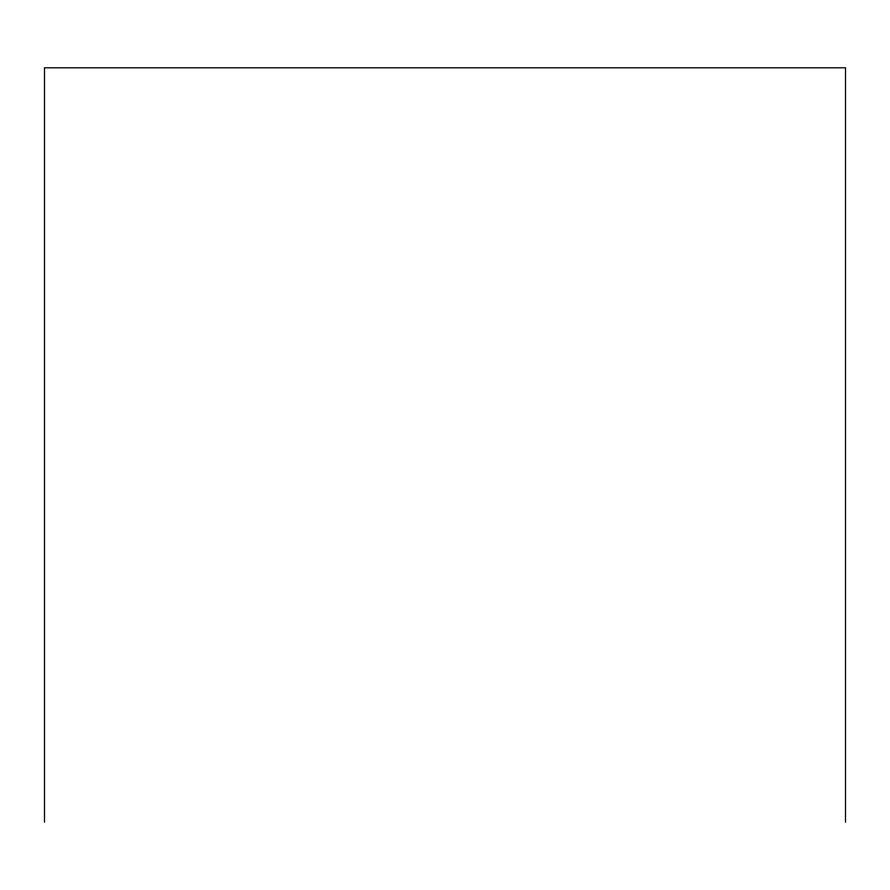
<?xml version="1.0" encoding="UTF-8"?>
<svg xmlns="http://www.w3.org/2000/svg" width="890" height="890" viewBox="0 0 890 890"><rect width="100%" height="100%" fill="white"/><g stroke="black" fill="none" stroke-linecap="round" stroke-linejoin="round"><path stroke-width="1.33" d="M845.5 822.204L845.5 67.796L44.5 67.796L44.5 822.204"/></g></svg>
